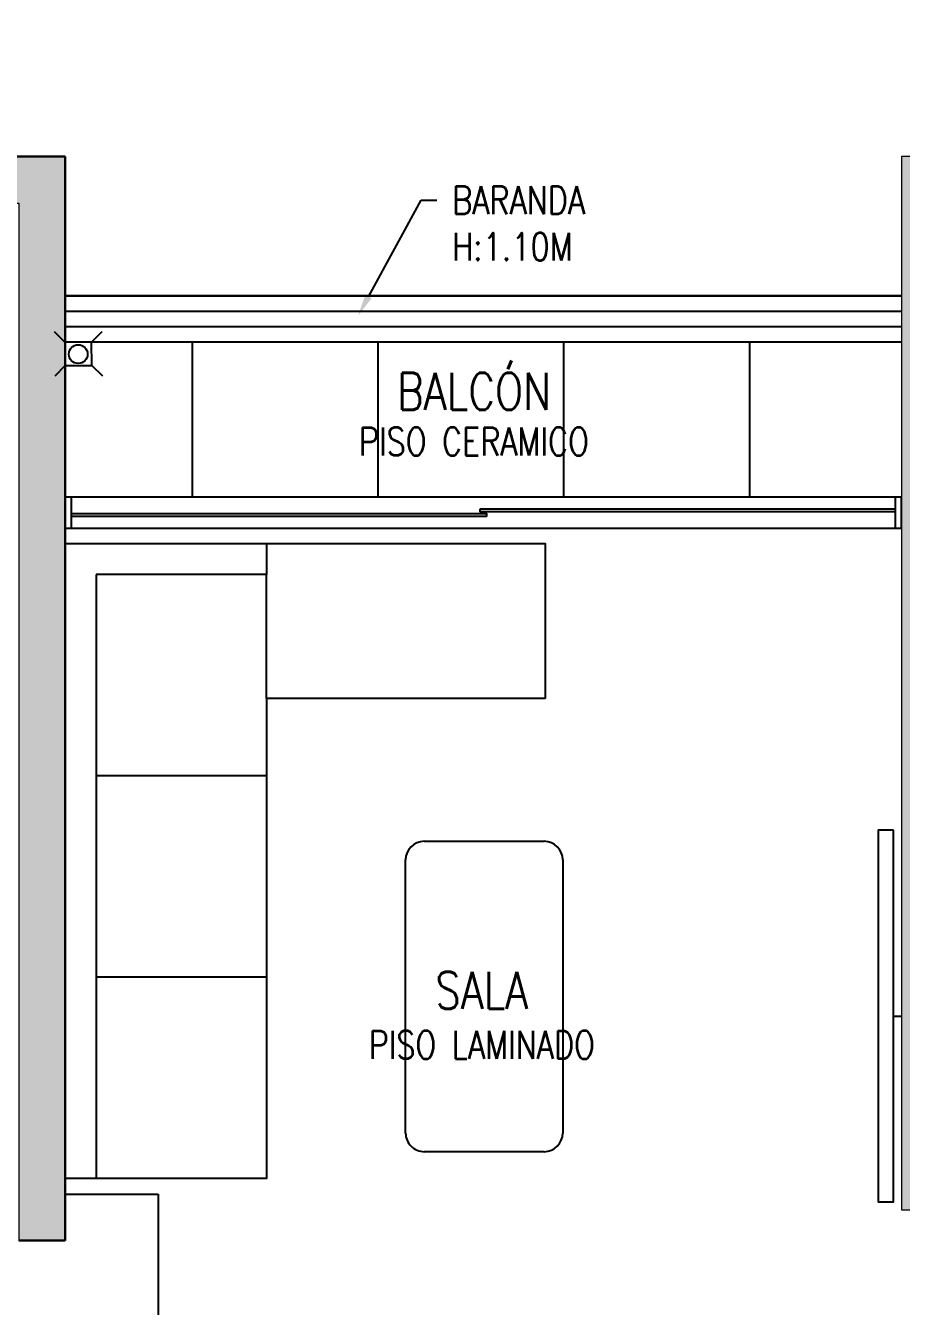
# Model space of a CAD drawing. Header units: millimetres. Extents: x 98 to 155, y -181 to 127.
# Drawn here: x 142.862 to 145.69, y 24.286 to 28.421 of the extents above; entities that cross this region are included whole.
import ezdxf
from ezdxf import colors
from ezdxf.entities.mleader import LeaderData, LeaderLine
from ezdxf.enums import TextEntityAlignment as Align
from ezdxf.math import Vec2, Vec3

# ---------------------------------------------------------------- set-up
doc = ezdxf.new("R2010")
doc.units = ezdxf.units.MM
doc.header["$LTSCALE"] = 15
doc.linetypes.add('X-REF_DP_Arquitectura$0$HIDDEN', pattern=[0.375, 0.25, -0.125])
doc.layers.get('0').update_dxf_attribs({"color": 250})
for name, color, linetype in [('A-BARANDAS', 250, 'Continuous'), ('A-HATCH', 250, 'Continuous'), ('A-MOBILIARIO', 250, 'Continuous'), ('A-MURO BAJO', 250, 'Continuous'), ('A-NUMERACIONDEP', 251, 'Continuous'), ('A-TEXTO-ACABADO PISO', 250, 'Continuous'), ('A_30_DispositivosSanit', 250, 'Continuous'), ('A_50_TextoAmbiente', 252, 'Continuous'), ('A_50_TextoIndicaciones', 250, 'Continuous'), ('A_50_Vigas', 250, 'X-REF_DP_Arquitectura$0$HIDDEN'), ('A_60_HatchEstructuras', 250, 'Continuous'), ('DLP_MOBILIARIO FIJO', 250, 'Continuous')]:
    doc.layers.add(name, color=color, linetype=linetype)
doc.layers.add('A-MUROS', color=252, linetype='Continuous', lineweight=30)
doc.layers.add('A_20_Estructuras', color=250, linetype='Continuous', lineweight=18)
doc.styles.add('R80', font='ARIALN.TTF', dxfattribs={"height": 2.03})
doc.styles.add('ROMANS', font='romans.shx', dxfattribs={"width": 0.8})
doc.styles.add('TXT_COTAS', font='romans.shx', dxfattribs={"width": 0.8})

# ---------------------------------------------------------------- blocks, each defined once
blk = doc.blocks.new('EF-TP')
at = {"layer": 'A_60_HatchEstructuras'}
h = blk.add_hatch(color=256, dxfattribs=at)
h.dxf.hatch_style = 1
h.paths.add_polyline_path([(43.85, -3.25), (42.85, -3.25), (42.85, -0.15), (43.45, -0.15), (43.45, 0), (42.7, 0), (42.7, -3.4), (43.85, -3.4)])
h.paths.add_polyline_path([(44.8, 0), (44.65, 0), (44.65, -3.4), (44.8, -3.4)])
h.paths.add_polyline_path([(47.35, 0), (46, 0), (46, -0.15), (47.2, -0.15), (47.2, -3.25), (45.6, -3.25), (45.6, -3.4), (47.35, -3.4)])
h = blk.add_hatch(color=256, dxfattribs=at)
h.dxf.hatch_style = 1
h.paths.add_polyline_path([(40, -5.25), (38.35, -5.25), (38.35, -0.06), (38.2, -0.06), (38.2, -6.125), (36.7, -6.125), (36.7, -5.375), (36.55, -5.375), (36.55, -6.325), (38.35, -6.325), (38.35, -5.45), (39.85, -5.45), (39.85, -5.95), (40, -5.95)])
h.paths.add_polyline_path([(36.7, -0.15), (36.85, -0.15), (36.85, 0), (36.55, 0), (36.55, -3.225), (36.7, -3.225)])
h.paths.add_polyline_path([(40, 0), (39.7, 0), (39.7, -0.15), (39.85, -0.15), (39.85, -3.5), (40, -3.5)])
at = {"layer": 'A_20_Estructuras'}
for points in [[(40, 0), (39.7, 0), (39.7, -0.15), (39.85, -0.15), (39.85, -3.5), (40, -3.5)], [(43.85, -3.25), (42.85, -3.25), (42.85, -0.15), (43.45, -0.15), (43.45, 0), (42.7, 0), (42.7, -3.4), (43.85, -3.4)]]:
    blk.add_lwpolyline(points, close=True, dxfattribs=at)
at = {"layer": 'A_50_Vigas'}
blk.add_line((40, -0.45), (42.7, -0.45), dxfattribs=at)
blk = doc.blocks.new('_Dot')
at = {"color": 0, "linetype": 'ByBlock', "lineweight": -2}
blk.add_line((-0.5, 0), (-1, 0), dxfattribs=at)
at = {"color": 0, "linetype": 'ByBlock', "const_width": 0.5}
blk.add_lwpolyline([(-0.25, 0, 1), (0.25, 0, 1)], format="xyb", close=True, dxfattribs=at)
blk = doc.blocks.new('MESA CENTRO')
for p, q in [((-0.1937, 0), (0.1937, 0)), ((-0.2537, -0.9421), (-0.2537, -0.06)), ((0.2537, -0.06), (0.2537, -0.9421)), ((0.1937, -1.0021), (-0.1937, -1.0021))]:
    blk.add_line(p, q)
for centre, start, end in [((-0.1937, -0.06), 90, 180), ((0.1937, -0.06), 0, 90), ((-0.1937, -0.9421), 180, 270), ((0.1937, -0.9421), 270, 0)]:
    blk.add_arc(centre, 0.06, start, end)
blk = doc.blocks.new('SOFA SEC')
for p, q in [((0, 0.65), (0.1, 0.65)), ((0.1, 0.65), (0.1, 0.1)), ((0.5, 0.65), (0.1, 0.65)), ((0.75, 0.65), (0.75, 0.1)), ((1.4, 0.65), (1.4, 0.1)), ((0.1, 0.1), (2.05, 0.1))]:
    blk.add_line(p, q)
blk.add_lwpolyline([(0.5, 1.55), (0.5, 0.65), (2.05, 0.65), (2.05, 0), (0, 0), (0, 1.55)], close=True)
blk = doc.blocks.new('A$C67C01FD6')
blk.add_line((0.025, 0), (0, 0))
blk.add_lwpolyline([(0.025, 0.6), (0.075, 0.6), (0.075, -0.6), (0.025, -0.6), (0.025, 0.6)])
blk = doc.blocks.new('DPTO 65')
at = {"layer": 'A-HATCH'}
h = blk.add_hatch(dxfattribs=at)
h.set_pattern_fill('_USER', color=256, scale=0.6, double=1, pattern_type=0)
h.set_pattern_definition([(0, (-6, 6.4), (0, 0.6), []), (90, (-6, 6.4), (-0.6, 4e-17), [])])
h.paths.add_polyline_path([(-8.7, 6.4), (-6, 6.4), (-6, 5.9), (-8.7, 5.9)])
at = {"layer": 'A-BARANDAS', "elevation": 0}
for points in [[(-6, 6.5), (-8.7, 6.5)], [(-6, 6.45), (-8.7, 6.45)]]:
    blk.add_lwpolyline(points, dxfattribs=at)
at = {"layer": 'A-MURO BAJO'}
for p, q in [((-6.02, 5.9, 0), (-8.68, 5.9, 0)), ((-8.68, 5.8, 0), (-6.02, 5.8, 0)), ((-8.7, 3.65), (-8.4, 3.65)), ((-8.4, 3.65), (-8.4, 2.65))]:
    blk.add_line(p, q, dxfattribs=at)
at = {"layer": 'A-MURO BAJO', "elevation": 0}
for points in [[(-6, 6.55), (-8.7, 6.55)], [(-6, 6.4), (-8.7, 6.4)]]:
    blk.add_lwpolyline(points, dxfattribs=at)
at = {"layer": 'A-MUROS'}
for p, q in [((-9, 7), (-8.7, 7)), ((-8.7, 3.5), (-8.7, 7)), ((-8.85, 3.5), (-8.7, 3.5))]:
    blk.add_line(p, q, dxfattribs=at)
at = {"layer": 'DLP_MOBILIARIO FIJO', "elevation": 0}
for points in [[(-8.7, 5.8), (-8.68, 5.8), (-8.68, 5.9), (-8.7, 5.9)], [(-6.02, 5.8), (-6, 5.8), (-6, 5.9), (-6.02, 5.9)], [(-7.34, 5.8375), (-8.68, 5.8375), (-8.68, 5.8475), (-7.34, 5.8475)], [(-7.36, 5.8625), (-6.02, 5.8625), (-6.02, 5.8525), (-7.36, 5.8525)]]:
    blk.add_lwpolyline(points, close=True, dxfattribs=at)
at = {"layer": 'A-MOBILIARIO'}
for name, p, rotation in [('SOFA SEC', (-8.7, 5.75, 0), 269.9995671478981), ('MESA CENTRO', (-7.3473, 4.7891, 0), 359.999977420888)]:
    blk.add_blockref(name, p, dxfattribs=dict(at, rotation=rotation))
at = {"layer": 'A-MOBILIARIO', "xscale": -1}
blk.add_blockref('A$C67C01FD6', (-6, 4.225, 0), dxfattribs=at)
blk = doc.blocks.new('0-sumidero')
for p, q in [((-0.0421, 0.0382), (-0.0763, 0.0724)), ((0.0435, 0.0382), (0.0777, 0.0724)), ((0.0435, 0.0382), (-0.0421, 0.0382)), ((-0.0421, 0.0382), (-0.0421, -0.0369)), ((0.0435, -0.0369), (0.0435, 0.0382)), ((-0.0421, -0.0369), (-0.0763, -0.0711)), ((-0.0421, -0.0369), (0.0435, -0.0369)), ((0.0435, -0.0369), (0.0777, -0.0711))]:
    blk.add_line(p, q)
blk.add_circle((0, 0), 0.0303)
blk = doc.blocks.new('sum')
at = {"layer": 'A_30_DispositivosSanit', "rotation": 45.00000007321594}
blk.add_blockref('0-sumidero', (0, 0), dxfattribs=at)

msp = doc.modelspace()

# ---------------------------------------------------------------- block references
msp.add_blockref('EF-TP', (102.9901, 27.9977))

# ---------------------------------------------------------------- texts
at = {"layer": 'A-TEXTO-ACABADO PISO', "char_height": 0.09, "attachment_point": 2, "style": 'ROMANS'}
for s, width, insert in [('PISO CERAMICO', 1.20225, (144.3099, 27.1229)), ('PISO LAMINADO', 1.034523, (144.335, 25.1747, 0))]:
    msp.add_mtext_dynamic_manual_height_columns(s, width=width, gutter_width=12.5, heights=[0], dxfattribs=dict(at, insert=insert))
at = {"layer": 'A_50_TextoAmbiente', "style": 'ROMANS', "width": 0.8}
for s, p in [('BALCÓN', (144.3101, 27.1797, 0)), ('SALA', (144.335, 25.246, 0))]:
    msp.add_text(s, height=0.12, dxfattribs=at).set_placement(p, align=Align.CENTER)

# ---------------------------------------------------------------- leaders
at = {"layer": 'A-NUMERACIONDEP'}
ml = msp.add_multileader_mtext('Standard', dxfattribs=at)
ml.set_content('507-1107', color=256, style='R80')
ml.set_leader_properties(color=256)
ml.set_arrow_properties(name='DOT')
ml.build(insert=Vec2(0, 0))
ml.multileader.update_dxf_attribs({"leader_type": 0, "has_text_frame": 1, "text_left_attachment_type": 2, "text_right_attachment_type": 2, "dogleg_length": 0.36, "arrow_head_size": 0.06, "scale": 0.06})
ctx = ml.context
ctx.base_point, ctx.scale, ctx.char_height, ctx.arrow_head_size, ctx.landing_gap_size, ctx.plane_origin = Vec3(143.7886, 24.0942), 0.06, 0.18, 0.06, 0.06, Vec3(142.9988, 24.0898)
ctx.left_attachment, ctx.right_attachment, ctx.text_align_type = 2, 2, 1
notes = []
notes.append((ctx, [(0, (1, 1, 0), (144.8536, 24.0942), (-1, 0), 0.0917, [(0, [(145.1401, 24.4431)], 0, [])])]))
ctx.mtext.insert, ctx.mtext.width, ctx.mtext.alignment, ctx.mtext.flow_direction = Vec3(144.2753, 24.1861), 0.461923, 2, 5
at = {"layer": 'A_50_TextoIndicaciones'}
ml = msp.add_multileader_mtext('Standard', dxfattribs=at)
ml.set_content('\\pxsm1,t16;CELOSIA\\PMETALICA', color=256, style='TXT_COTAS')
ml.set_leader_properties(color=256)
ml.build(insert=Vec2(0, 0))
ml.multileader.update_dxf_attribs({"dogleg_length": 0.05, "arrow_head_size": 0.07})
ctx = ml.context
ctx.base_point, ctx.char_height, ctx.arrow_head_size, ctx.landing_gap_size, ctx.plane_origin = Vec3(142.0051, 28.3755), 0.09, 0.07, 0.05, Vec3(141.5538, 28.1632)
notes.append((ctx, [(0, (1, 1, 0), (141.9551, 28.3755), (1, 0), 0.05, [(0, [(141.6885, 27.9836)], 0, [])])]))
ctx.mtext.insert, ctx.mtext.width, ctx.mtext.defined_height, ctx.mtext.flow_direction = Vec3(142.0551, 28.4205), 1.024058, 0.5146, 5
ml = msp.add_multileader_mtext('Standard', dxfattribs=at)
ml.set_content('\\pxsm1;BARANDA \\P\\pt16;H:1.10M', color=256, style='TXT_COTAS')
ml.set_leader_properties(color=256)
ml.build(insert=Vec2(0, 0))
ml.multileader.update_dxf_attribs({"dogleg_length": 0.05, "arrow_head_size": 0.07})
ctx = ml.context
ctx.base_point, ctx.char_height, ctx.arrow_head_size, ctx.landing_gap_size, ctx.plane_origin = Vec3(144.1894, 27.857), 0.09, 0.07, 0.05, Vec3(143.7855, 27.4534)
notes.append((ctx, [(0, (1, 1, 0), (144.1394, 27.857), (1, 0), 0.05, [(0, [(143.9353, 27.4838)], 0, [])])]))
ctx.mtext.insert, ctx.mtext.width, ctx.mtext.defined_height, ctx.mtext.flow_direction = Vec3(144.2394, 27.902), 1.149951, 0.8046, 5
for ctx, leaders in notes:
    for number, flags, end, landing, length, lines in leaders:
        leader = LeaderData()
        leader.index, (leader.has_last_leader_line, leader.has_dogleg_vector, leader.attachment_direction) = number, flags
        leader.last_leader_point, leader.dogleg_vector, leader.dogleg_length = Vec3(end), Vec3(landing), length
        for number, points, colour, breaks in lines:
            line = LeaderLine()
            line.index, line.vertices, line.color, line.breaks = number, Vec3.list(points), colors.encode_raw_color(colour), breaks
            leader.lines.append(line)
        ctx.leaders.append(leader)

# ---------------------------------------------------------------- next in the draw order: block references
msp.add_blockref('DPTO 65', (151.6901, 20.998))

# ---------------------------------------------------------------- next in the draw order: block references
at = {"layer": 'A_30_DispositivosSanit', "rotation": 315.4214501941968}
msp.add_blockref('sum', (143.0318, 27.3599, 0), dxfattribs=at)

doc.saveas('drawing.dxf')
